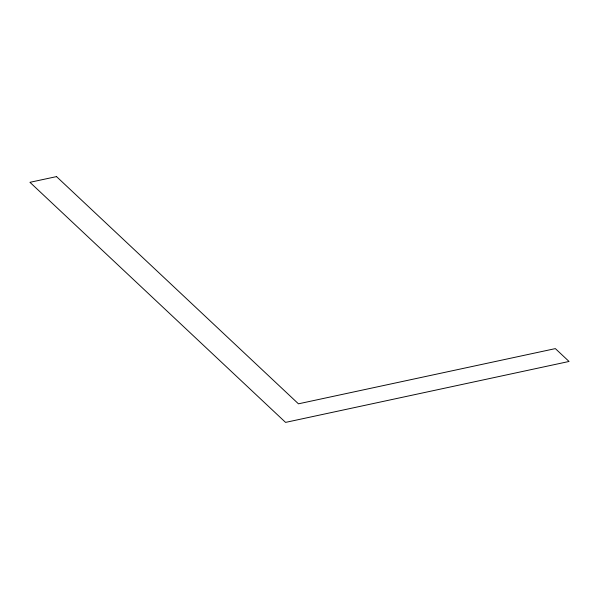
<?xml version="1.0" encoding="UTF-8"?>
<svg xmlns="http://www.w3.org/2000/svg" width="599" height="599" viewBox="0 0 599 599"><rect width="100%" height="100%" fill="white"/><g stroke="black" fill="none" stroke-linecap="round" stroke-linejoin="round"><path stroke-width="0.9" d="M56.523 176.608L29.95 182.313L285.573 422.392L569.05 361.467L555.355 348.611L298.452 403.823L56.523 176.608"/></g></svg>
